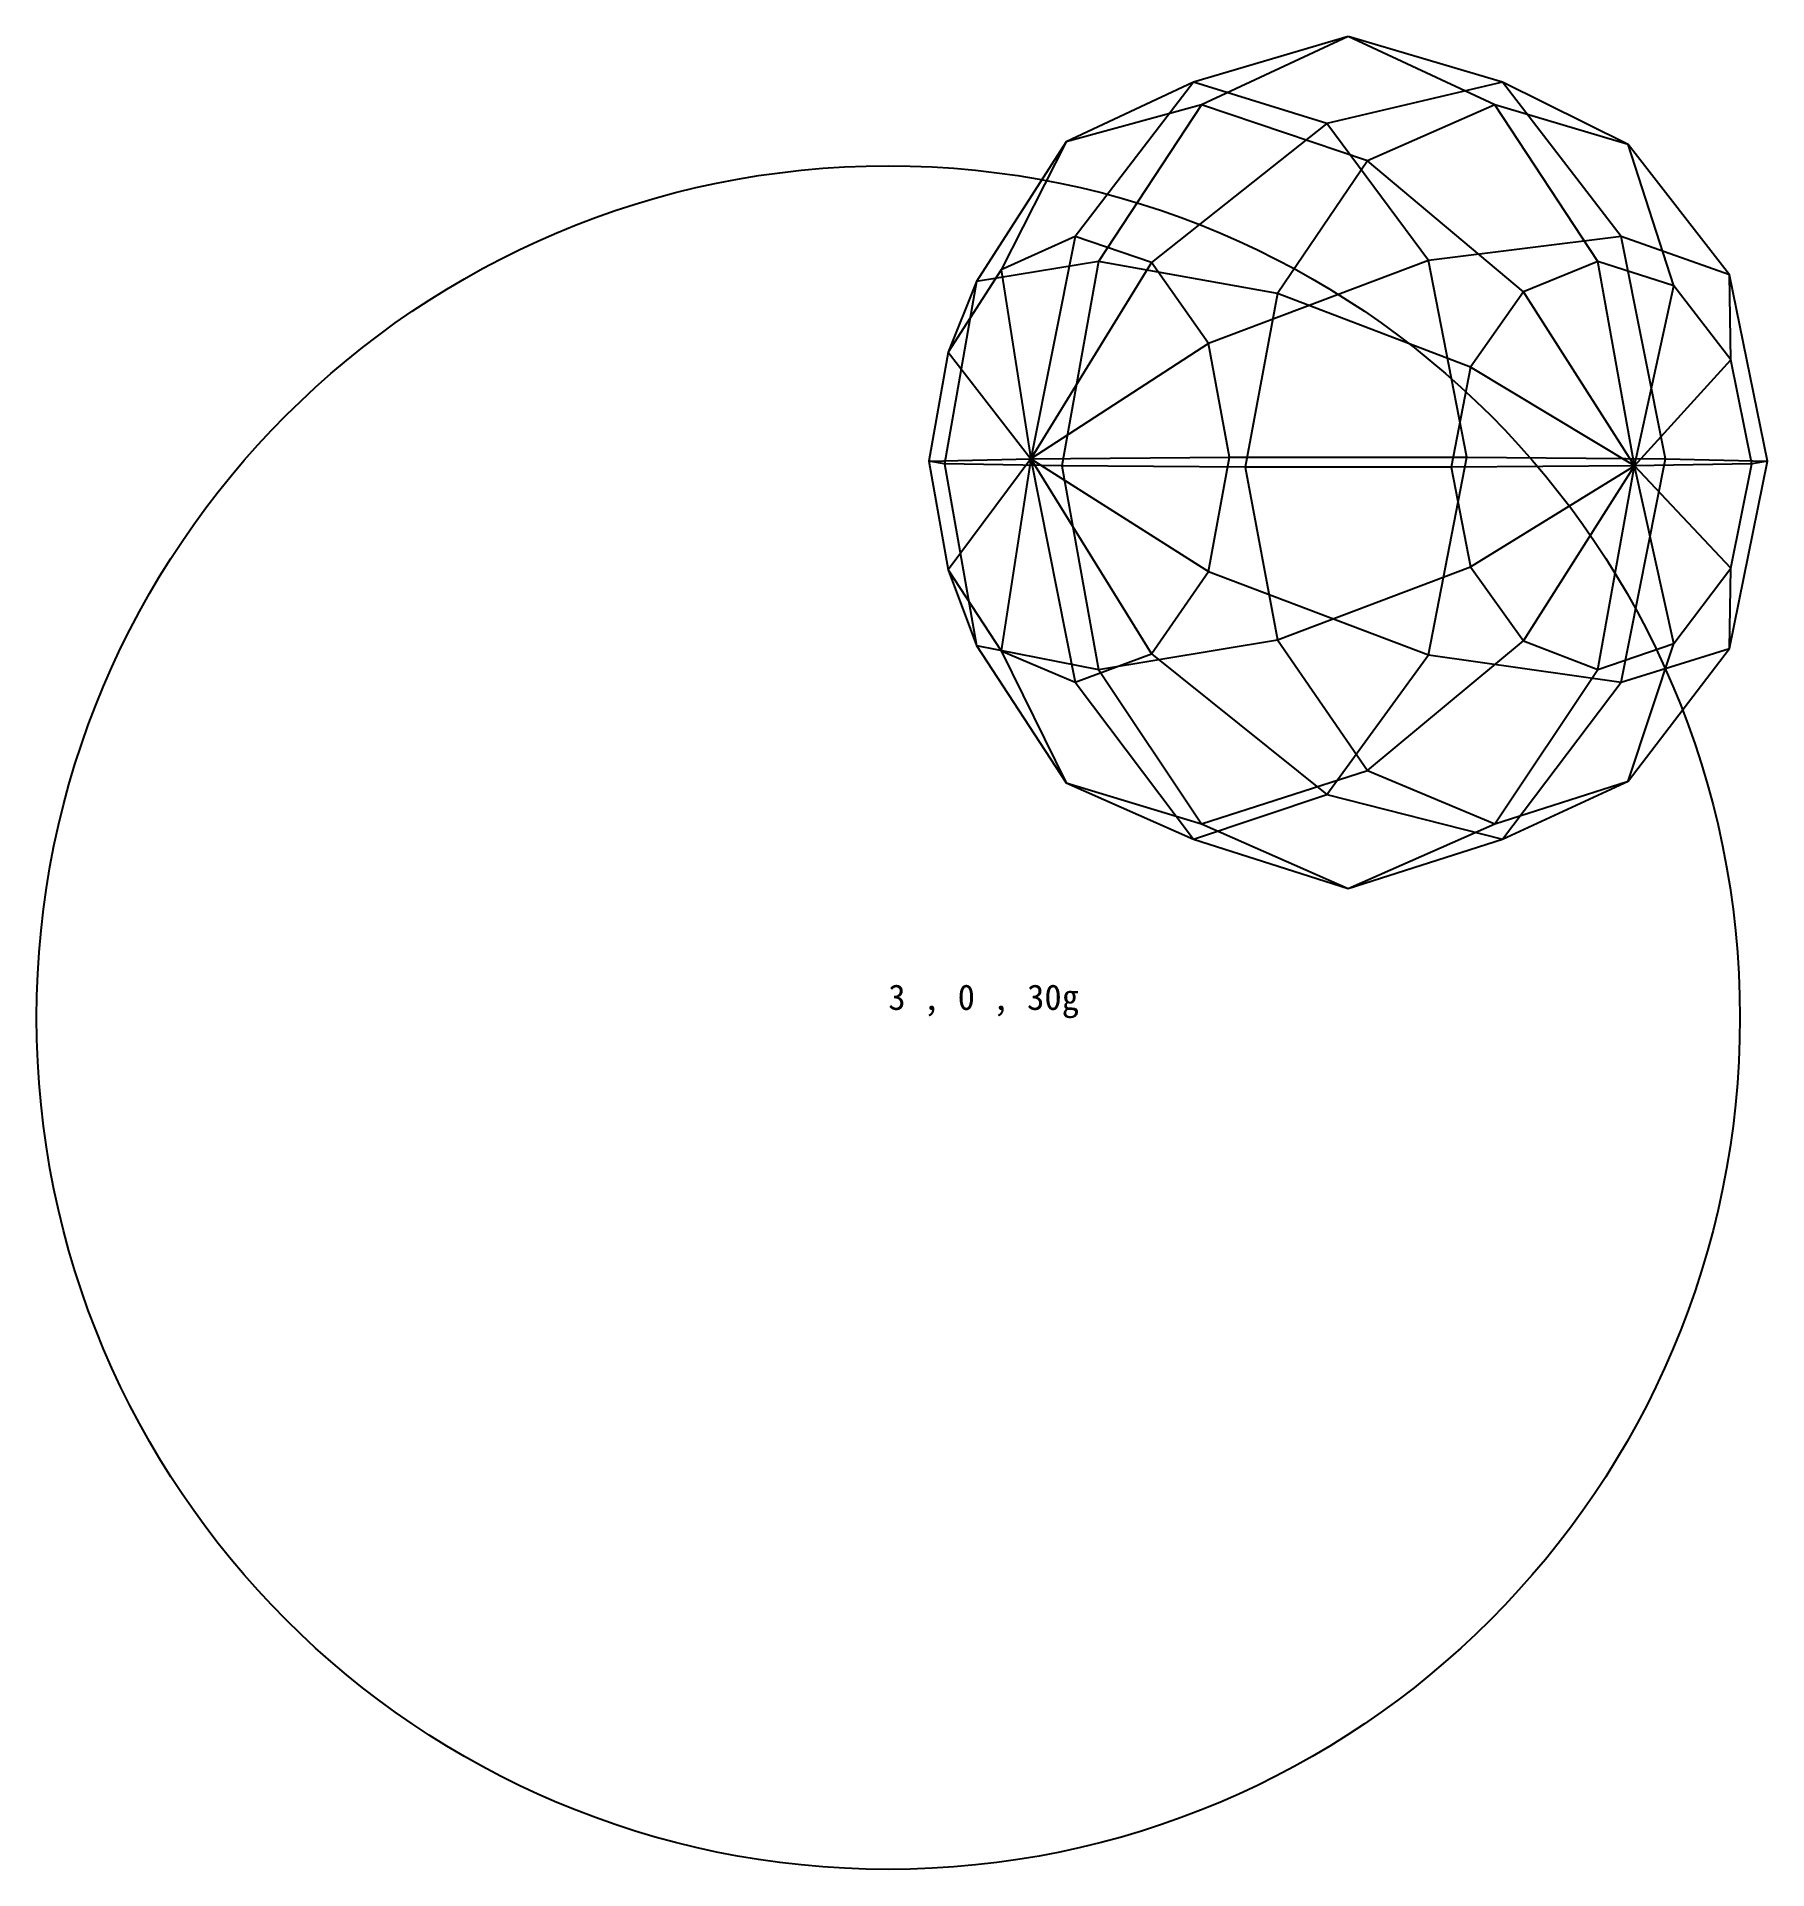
# Model space of a CAD drawing. Units: millimetres at full size, sheet at 1:100. Extents: x -9429 to 3014, y -9612 to 3561.
import ezdxf
from ezdxf.enums import TextEntityAlignment as Align

# ---------------------------------------------------------------- set-up
doc = ezdxf.new("R2010")
doc.units = ezdxf.units.MM
doc.header["$LTSCALE"] = 100
doc.layers.add('0-0', color=7, linetype='Continuous')
doc.styles.add('ＭＳ ゴシック', font='')
doc.styles.get('ＭＳ ゴシック').set_extended_font_data('MS Gothic')

msp = doc.modelspace()

# ---------------------------------------------------------------- linework, layer by layer
at = {"layer": '0-0'}
for points in [[(2058.5, 475.5), (740.2, 467.1), (-740.2, 467.1), (-2058.5, 475.5), (-2902.2, 490.7), (-3013.8, 509.6), (-2282.2, 527.2), (-852.3, 537.9), (852.3, 537.9), (2282.2, 527.2), (3013.8, 509.6), (2902.2, 490.7), (2058.5, 475.5), (878.5, 1185.9), (-508.4, 1715.1), (-1794.5, 1943.9), (-2671.3, 1802.3), (-2876.1, 1294.2), (-2282.2, 527.2), (-1004.6, -284.3), (578.4, -882.4), (1962.2, -1078.8), (2741.1, -836.3), (2750.5, -259.5), (2058.5, 475.5), (1260.9, 1726.3), (138.3, 2667.6), (-1055.1, 3071.9), (-2026.6, 2805.6), (-2495, 1885.4), (-2282.2, 527.2), (-1414.8, -875.9), (-152.3, -1886.6), (1110.9, -2208), (2012.7, -1789.7), (2341.4, -800.1), (2058.5, 475.5), (1794.5, 1943.9), (1055.1, 3071.9), (0, 3561.2)], [(0, 3561.2), (-1110.9, 3234.4), (-1962.2, 2125.5), (-2282.2, 527.2), (-1962.2, -1078.8), (-1110.9, -2208), (0, -2561.2), (1055.1, -2097.1), (1794.5, -986.6), (2058.5, 475.5), (2341.4, 1769.4), (2012.7, 2786.3), (1110.9, 3234.4), (-152.3, 2937.2), (-1414.8, 1937), (-2282.2, 527.2), (-2495, -852.6), (-2026.6, -1802.1), (-1055.1, -2097.1), (138.3, -1713.5), (1260.9, -780.6), (2058.5, 475.5), (2750.5, 1237.7), (2741.1, 1849.4), (1962.2, 2125.5), (578.4, 1951.3), (-1004.6, 1356.1), (-2282.2, 527.2), (-2876.1, -271.4), (-2671.3, -815), (-1794.5, -986.6), (-508.4, -775.6), (878.5, -248.7), (2058.5, 475.5)]]:
    msp.add_lwpolyline(points, dxfattribs=at)
for points in [[(0, 3561.2), (-1055.1, 3071.9), (-1794.5, 1943.9), (-2058.5, 475.5), (-1794.5, -986.6), (-1055.1, -2097.1), (0, -2561.2), (1110.9, -2208), (1962.2, -1078.8), (2282.2, 527.2), (1962.2, 2125.5), (1110.9, 3234.4)], [(-1110.9, 3234.4), (-2026.6, 2805.6), (-2671.3, 1802.3), (-2902.2, 490.7), (-2671.3, -815), (-2026.6, -1802.1), (-1110.9, -2208), (-152.3, -1886.6), (578.4, -882.4), (852.3, 537.9), (578.4, 1951.3), (-152.3, 2937.2)], [(1055.1, 3071.9), (138.3, 2667.6), (-508.4, 1715.1), (-740.2, 467.1), (-508.4, -775.6), (138.3, -1713.5), (1055.1, -2097.1), (2012.7, -1789.7), (2741.1, -836.3), (3013.8, 509.6), (2741.1, 1849.4), (2012.7, 2786.3)], [(-1962.2, 2125.5), (-2495, 1885.4), (-2876.1, 1294.2), (-3013.8, 509.6), (-2876.1, -271.4), (-2495, -852.6), (-1962.2, -1078.8), (-1414.8, -875.9), (-1004.6, -284.3), (-852.3, 537.9), (-1004.6, 1356.1), (-1414.8, 1937)], [(1794.5, 1943.9), (1260.9, 1726.3), (878.5, 1185.9), (740.2, 467.1), (878.5, -248.7), (1260.9, -780.6), (1794.5, -986.6), (2341.4, -800.1), (2750.5, -259.5), (2902.2, 490.7), (2750.5, 1237.7), (2341.4, 1769.4)]]:
    msp.add_lwpolyline(points, close=True, dxfattribs=at)
msp.add_circle((-3306.1, -3489.8), 6122.4, dxfattribs=at)

# ---------------------------------------------------------------- texts
at = {"layer": '0-0', "color": 6, "style": 'ＭＳ ゴシック'}
msp.add_text('3 , 0 , 30g', height=183.3, dxfattribs=at).set_placement((-3306.1, -3489.8), align=Align.BOTTOM_LEFT)

doc.saveas('drawing.dxf')
